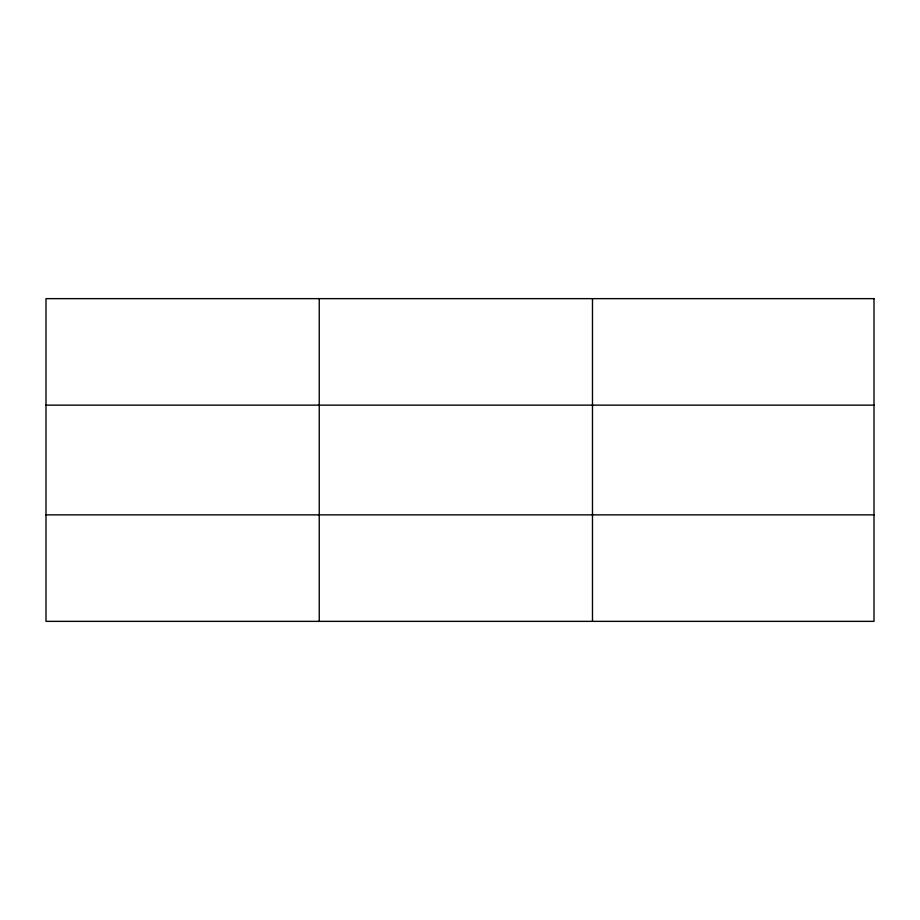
<?xml version="1.0" encoding="UTF-8"?>
<svg xmlns="http://www.w3.org/2000/svg" width="920" height="920" viewBox="0 0 920 920"><rect width="100%" height="100%" fill="white"/><g stroke="black" fill="none" stroke-linecap="round" stroke-linejoin="round"><path stroke-width="1.38" d="M319.24 298.643L319.24 621.356M592.48 298.643L592.48 621.356M46 405.133L874 405.133M46 514.866L874 514.866M874 298.643L874 621.356L46 621.356L46 298.643L874 298.643"/></g></svg>
